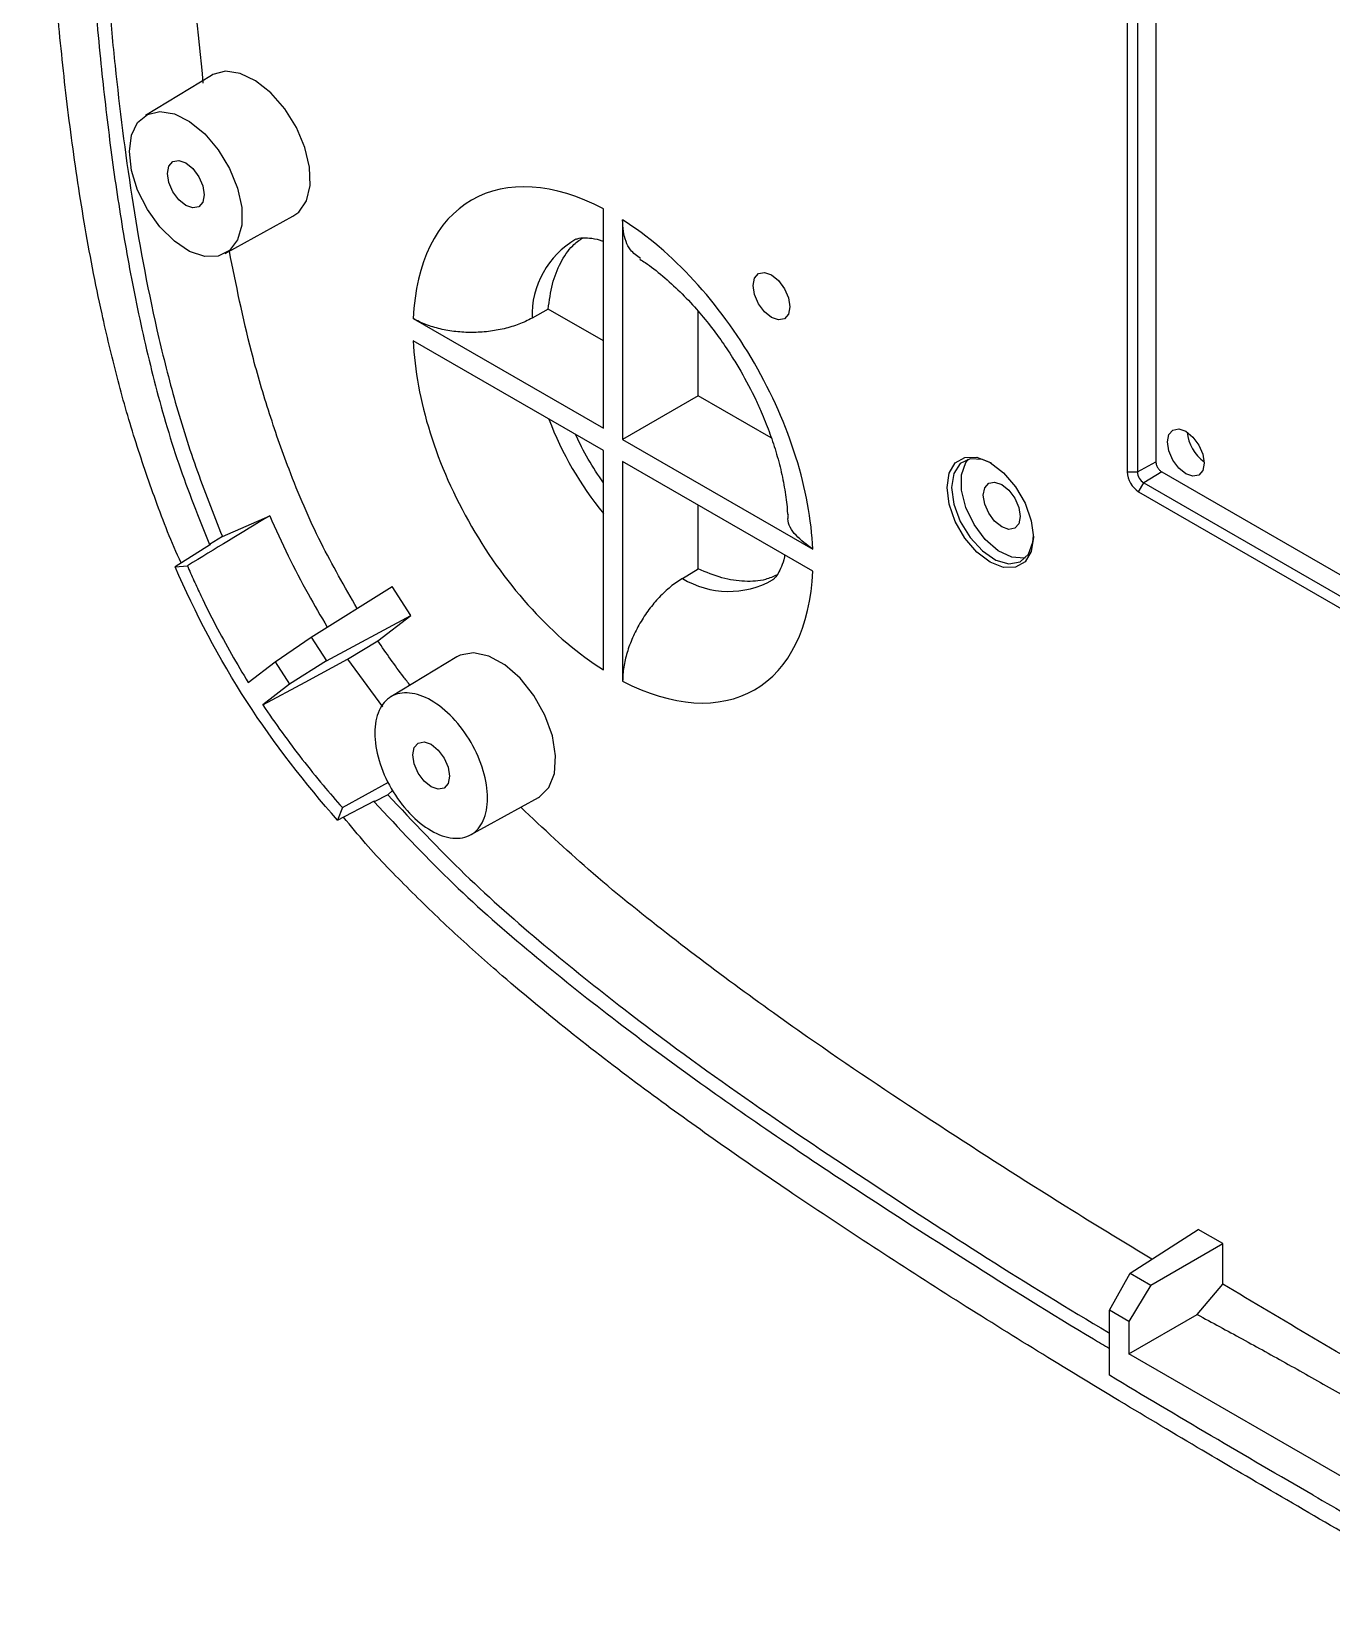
# Model space of a CAD drawing. Header units: millimetres. Extents: x 2884 to 3947, y -242 to 509.
# Drawn here: x 3708.4 to 3788.2, y 39.6 to 136.7 of the extents above; entities that cross this region are included whole.
import ezdxf

# ---------------------------------------------------------------- set-up
doc = ezdxf.new("R2010")
doc.units = ezdxf.units.MM
doc.header["$LTSCALE"] = 16.334999
doc.layers.get('0').update_dxf_attribs({"lineweight": 18})

msp = doc.modelspace()

# ---------------------------------------------------------------- linework, layer by layer
at = {"color": 7, "linetype": 'Continuous', "lineweight": 25}
for p, q in [((3775.689, 183.962), (3775.689, 109.657)), ((3776.319, 183.962), (3776.319, 109.657)), ((3777.456, 148.267), (3777.456, 110.27)), ((3719.441, 134.024), (3715.378, 131.561)), ((3720.276, 123.077), (3724.44, 125.364)), ((3743.511, 112.335), (3743.511, 125.824)), ((3744.694, 125.142), (3744.694, 111.653)), ((3740.122, 119.655), (3739.126, 119.103)), ((3743.511, 117.699), (3740.122, 119.655)), ((3749.339, 114.334), (3749.339, 119.518)), ((3731.83, 119.079), (3743.511, 112.335)), ((3743.511, 110.97), (3731.83, 117.713)), ((3749.339, 114.334), (3744.694, 111.653)), ((3753.823, 111.746), (3749.339, 114.334)), ((3743.511, 97.481), (3743.511, 110.97)), ((3744.694, 111.653), (3756.375, 104.909)), ((3756.375, 103.544), (3744.694, 110.287)), ((3744.694, 110.287), (3744.694, 96.798)), ((3776.319, 109.657), (3777.456, 110.27)), ((3775.689, 109.657), (3776.319, 109.657)), ((3776.396, 108.432), (3776.711, 108.978)), ((3777.81, 109.657), (3776.711, 108.978)), ((3776.711, 108.978), (3809.379, 90.119)), ((3777.81, 109.657), (3809.771, 91.206)), ((3776.396, 108.432), (3809.064, 89.573)), ((3720.102, 105.676), (3723.011, 106.961)), ((3749.339, 103.691), (3749.339, 107.605)), ((3719.364, 105.187), (3717.203, 103.82)), ((3720.102, 105.676), (3719.305, 105.182)), ((3719.305, 105.182), (3719.364, 105.187)), ((3717.203, 103.82), (3717.952, 103.886)), ((3748.362, 103.105), (3749.339, 103.691)), ((3725.562, 99.503), (3730.541, 102.607)), ((3731.679, 100.829), (3730.541, 102.607)), ((3726.501, 98.035), (3731.679, 100.829)), ((3729.662, 99.262), (3731.679, 100.829)), ((3723.337, 97.984), (3725.562, 99.503)), ((3725.562, 99.503), (3726.501, 98.035)), ((3727.793, 98.142), (3729.662, 99.262)), ((3727.793, 98.142), (3729.931, 95.213)), ((3734.515, 98.292), (3730.45, 95.828)), ((3721.697, 96.711), (3723.337, 97.984)), ((3723.337, 97.984), (3724.222, 96.602)), ((3726.501, 98.035), (3724.222, 96.602)), ((3724.222, 96.602), (3722.588, 95.332)), ((3727.474, 89.019), (3730.307, 90.593)), ((3727.176, 88.25), (3729.454, 89.432)), ((3730.258, 89.817), (3729.43, 89.372)), ((3729.454, 89.432), (3729.43, 89.371)), ((3730.563, 90.081), (3730.258, 89.817)), ((3735.347, 87.344), (3739.514, 89.633)), ((3727.474, 89.019), (3727.176, 88.25)), ((3775.864, 60.412), (3780.061, 63.095)), ((3777.135, 59.678), (3781.557, 62.231)), ((3781.557, 62.231), (3780.061, 63.095)), ((3781.557, 59.735), (3781.557, 62.231)), ((3774.597, 58.138), (3775.864, 60.412)), ((3775.864, 60.412), (3777.135, 59.678)), ((3777.135, 59.678), (3775.799, 57.444)), ((3779.991, 57.872), (3781.557, 59.735)), ((3774.597, 54.134), (3774.597, 58.138)), ((3775.799, 57.444), (3774.597, 58.138)), ((3775.799, 55.451), (3779.991, 57.872)), ((3775.799, 57.444), (3775.799, 55.451)), ((3798.537, 42.325), (3775.799, 55.451))]:
    msp.add_line(p, q, dxfattribs=at)
for points in [[(3724.44, 125.364), (3724.794, 125.624), (3725.261, 126.316), (3725.488, 127.257), (3725.458, 128.377), (3725.174, 129.594), (3724.656, 130.82), (3723.942, 131.964), (3723.084, 132.945), (3722.145, 133.689), (3721.193, 134.144), (3720.299, 134.274), (3719.526, 134.072), (3719.441, 134.024)], [(3714.393, 129.336), (3714.522, 130.341), (3714.898, 131.123), (3715.493, 131.624), (3716.263, 131.808), (3717.152, 131.659), (3718.093, 131.19), (3719.017, 130.436), (3719.854, 129.451), (3720.544, 128.309), (3721.034, 127.096), (3721.288, 125.9), (3721.288, 124.811), (3721.034, 123.909), (3720.544, 123.261), (3719.854, 122.916), (3719.017, 122.898), (3718.093, 123.209), (3717.152, 123.827), (3716.263, 124.705), (3715.493, 125.778), (3714.898, 126.967), (3714.522, 128.183), (3714.393, 129.336)], [(3718.988, 126.683), (3718.902, 126.233), (3718.657, 125.951), (3718.29, 125.879), (3717.857, 126.03), (3717.424, 126.379), (3717.057, 126.874), (3716.812, 127.44), (3716.726, 127.989), (3716.812, 128.44), (3717.057, 128.722), (3717.424, 128.793), (3717.857, 128.643), (3718.29, 128.293), (3718.657, 127.798), (3718.902, 127.233), (3718.988, 126.683)], [(3752.708, 121.104), (3752.794, 121.555), (3753.039, 121.837), (3753.406, 121.908), (3753.839, 121.758), (3754.272, 121.408), (3754.639, 120.913), (3754.884, 120.348), (3754.971, 119.798), (3754.884, 119.348), (3754.639, 119.066), (3754.272, 118.994), (3753.839, 119.145), (3753.406, 119.494), (3753.039, 119.989), (3752.794, 120.555), (3752.708, 121.104)], [(3778.164, 111.494), (3778.25, 111.945), (3778.495, 112.227), (3778.862, 112.298), (3779.295, 112.148), (3779.728, 111.798), (3780.095, 111.303), (3780.34, 110.738), (3780.426, 110.188), (3780.34, 109.738), (3780.095, 109.456), (3779.728, 109.384), (3779.295, 109.535), (3778.862, 109.884), (3778.495, 110.379), (3778.25, 110.945), (3778.164, 111.494)], [(3764.622, 108.697), (3764.752, 109.568), (3765.129, 110.204), (3765.716, 110.543), (3766.455, 110.551), (3767.274, 110.228), (3768.094, 109.605), (3768.833, 108.743), (3769.419, 107.727), (3769.796, 106.656), (3769.926, 105.635), (3769.796, 104.764), (3769.419, 104.128), (3768.833, 103.789), (3768.094, 103.781), (3767.274, 104.104), (3766.455, 104.727), (3765.716, 105.588), (3765.129, 106.605), (3764.752, 107.676), (3764.622, 108.697)], [(3767.346, 110.185), (3766.799, 110.413), (3766.043, 110.467), (3765.435, 110.172), (3765.041, 109.559), (3764.905, 108.697)], [(3769.451, 104.376), (3769.354, 104.355), (3768.597, 104.408), (3767.774, 104.805), (3766.973, 105.502), (3766.281, 106.423), (3765.774, 107.469), (3765.505, 108.526), (3765.505, 109.481), (3765.774, 110.228), (3765.946, 110.446)], [(3766.85, 108.227), (3766.936, 108.678), (3767.181, 108.96), (3767.548, 109.031), (3767.981, 108.881), (3768.414, 108.531), (3768.781, 108.036), (3769.026, 107.471), (3769.113, 106.921), (3769.026, 106.471), (3768.781, 106.189), (3768.414, 106.117), (3767.981, 106.268), (3767.548, 106.617), (3767.181, 107.112), (3766.936, 107.678), (3766.85, 108.227)], [(3764.905, 108.697), (3765.041, 107.677), (3765.435, 106.611), (3766.043, 105.613), (3766.799, 104.793), (3767.623, 104.239), (3768.424, 104.011), (3769.116, 104.133), (3769.623, 104.593), (3769.892, 105.341), (3769.925, 105.718)], [(3722.588, 95.332), (3725.191, 96.737), (3727.794, 98.142)], [(3739.514, 89.633), (3739.587, 89.675), (3740.164, 90.256), (3740.501, 91.124), (3740.573, 92.21), (3740.375, 93.433), (3739.92, 94.697), (3739.245, 95.907), (3738.401, 96.968), (3737.453, 97.8), (3736.474, 98.339), (3735.538, 98.544), (3734.719, 98.398), (3734.515, 98.292)], [(3734.062, 90.952), (3733.976, 90.502), (3733.731, 90.219), (3733.364, 90.148), (3732.931, 90.299), (3732.498, 90.648), (3732.131, 91.143), (3731.886, 91.708), (3731.799, 92.258), (3731.886, 92.708), (3732.131, 92.991), (3732.498, 93.062), (3732.931, 92.911), (3733.364, 92.562), (3733.731, 92.067), (3733.976, 91.502), (3734.062, 90.952)]]:
    msp.add_lwpolyline(points, dxfattribs=at)
at = {"color": 8, "linetype": 'Continuous', "lineweight": 25}
for centre, radius, start, end in [((3744.518, 119.277), 5.395, 120.03054, 181.8515), ((3759.441, 120.166), 20.601, 200.64422, 219.35328), ((3751.21, 107.831), 5.518, 238.92712, 299.23227)]:
    msp.add_arc(centre, radius, start, end, dxfattribs=at)
at = {"color": 7, "linetype": 'Continuous', "lineweight": 25}
for centre, radius, start, end in [((3781.861, 112.322), 2.5, 185.07215, 234.92256), ((3777.224, 109.727), 1.537, 182.60667, 237.39382), ((3777.17, 109.696), 0.852, 182.60744, 237.39345)]:
    msp.add_arc(centre, radius, start, end, dxfattribs=at)
for points, knots in [([(3717.574, 104.055), (3717.574, 104.056), (3716.965, 105.319), (3715.996, 107.878), (3714.677, 111.699), (3713.596, 115.531), (3712.538, 119.982), (3711.575, 125.009), (3710.753, 130.554), (3710.136, 136.02), (3709.616, 141.985), (3709.172, 148.476), (3708.825, 155.53), (3708.597, 162.497), (3708.463, 169.377), (3708.395, 176.288), (3708.387, 180.934), (3708.383, 183.334)], [0, 0, 0, 0, 5.416131, 6260.214491, 12380.641082, 18598.887288, 24946.490895, 34282.12867, 43626.792383, 52979.967668, 62323.940246, 74597.261689, 86986.022202, 99648.724646, 111784.354886, 123976.663452, 137014.563832, 137014.563832, 137014.563832, 137014.563832]), ([(3718.932, 133.551), (3718.613, 136.684), (3717.847, 144.197), (3717.311, 154.712), (3717.131, 162.058), (3717.055, 165.193)], [0, 0, 0, 0, 9184.692998, 22024.685463, 31584.067478, 31584.067478, 31584.067478, 31584.067478]), ([(3711.069, 162.166), (3711.108, 160.655), (3711.195, 157.289), (3711.396, 152.041), (3711.684, 146.42), (3712.075, 140.758), (3712.563, 135.303), (3713.144, 130.117), (3713.842, 125.21), (3714.727, 120.281), (3715.864, 115.267), (3717.312, 110.197), (3718.647, 106.837), (3719.305, 105.182)], [0, 0, 0, 0, 8467.852946, 18858.459469, 29205.712746, 39537.217126, 49865.755765, 58787.630976, 67370.660846, 75871.685627, 84556.274309, 93232.284413, 101662.202937, 101662.202937, 101662.202937, 101662.202937]), ([(3711.879, 162.586), (3711.886, 162.335), (3711.962, 159.54), (3712.139, 154.17), (3712.524, 146.433), (3712.994, 139.911), (3713.621, 133.309), (3714.459, 126.622), (3715.705, 119.781), (3717.098, 114.191), (3718.415, 109.946), (3719.541, 107.099), (3720.103, 105.676)], [0, 0, 0, 0, 1285.837308, 14338.59262, 27391.725373, 40445.681853, 46972.231938, 60030.152361, 73096.499235, 79626.693396, 86251.898561, 92873.707715, 92873.707715, 92873.707715, 92873.707715]), ([(3743.511, 125.824), (3740.46, 127.416), (3737.574, 127.606), (3733.255, 125.112), (3731.977, 122.516), (3731.83, 119.079)], [0, 0, 0, 0, 20326.265642, 20326.265642, 40652.531283, 40652.531283, 40652.531283, 40652.531283]), ([(3756.375, 104.909), (3756.228, 108.517), (3754.95, 112.588), (3750.631, 120.069), (3747.744, 123.211), (3744.694, 125.142)], [0, 0, 0, 0, 11522.96312, 11522.96312, 23045.926239, 23045.926239, 23045.926239, 23045.926239]), ([(3745.791, 122.778), (3745.57, 122.933), (3745.055, 123.294), (3744.74, 124.203), (3744.705, 124.909), (3744.694, 125.142)], [0, 0, 0, 0, 10724.276617, 24949.097826, 31953.884528, 31953.884528, 31953.884528, 31953.884528]), ([(3740.122, 119.655), (3740.19, 120.182), (3740.326, 121.236), (3740.856, 122.536), (3741.486, 123.501), (3742.024, 123.888), (3742.233, 124.038)], [0, 0, 0, 0, 11205.821518, 22411.673756, 33617.582963, 40744.584095, 40744.584095, 40744.584095, 40744.584095]), ([(3741.838, 123.949), (3741.86, 123.962), (3741.919, 123.997), (3742.143, 124.05), (3742.635, 124.035), (3743.097, 123.975), (3743.442, 123.852), (3743.511, 123.827)], [0, 0, 0, 0, 8645.846177, 23474.886717, 35314.517548, 46841.488202, 49708.373777, 49708.373777, 49708.373777, 49708.373777]), ([(3728.389, 101.265), (3727.62, 102.597), (3726.017, 105.373), (3724.266, 109.504), (3722.897, 113.443), (3721.592, 117.942), (3720.944, 121.173), (3720.534, 123.219)], [0, 0, 0, 0, 9330.998654, 19464.101321, 27517.988875, 35576.317299, 49495.408189, 49495.408189, 49495.408189, 49495.408189]), ([(3745.751, 122.722), (3745.86, 122.655), (3746.31, 122.379), (3747.152, 121.713), (3748.211, 120.756), (3749.19, 119.718), (3750.021, 118.716), (3750.764, 117.715), (3751.396, 116.777), (3751.785, 116.12), (3751.95, 115.842)], [0, 0, 0, 0, 4011.464667, 16559.214298, 28962.285106, 40714.608285, 50975.910977, 59322.831765, 69182.691701, 76441.673804, 76441.673804, 76441.673804, 76441.673804]), ([(3739.126, 119.103), (3738.874, 118.963), (3738.605, 118.839), (3738.176, 118.677), (3738.028, 118.627), (3737.726, 118.534), (3737.569, 118.492), (3737.096, 118.379), (3736.773, 118.322), (3736.114, 118.245), (3735.774, 118.224), (3735.105, 118.222), (3734.774, 118.24), (3734.119, 118.313), (3733.795, 118.368), (3733.182, 118.513), (3732.889, 118.603), (3732.33, 118.817), (3732.069, 118.941), (3731.83, 119.079)], [0, 0, 0, 0, 10644.507136, 10644.507136, 15966.760704, 15966.760704, 21289.014272, 21289.014272, 31933.521408, 31933.521408, 42578.028544, 42578.028544, 53222.53568, 53222.53568, 63867.042817, 63867.042817, 74511.549953, 74511.549953, 85156.057089, 85156.057089, 85156.057089, 85156.057089]), ([(3731.83, 117.713), (3731.977, 114.106), (3733.255, 110.034), (3737.574, 102.554), (3740.46, 99.412), (3743.511, 97.481)], [0, 0, 0, 0, 11480.947491, 11480.947491, 22961.894982, 22961.894982, 22961.894982, 22961.894982]), ([(3751.95, 115.842), (3752.27, 115.259), (3752.72, 114.437), (3753.281, 113.194), (3753.708, 112.131), (3754.124, 110.887), (3754.46, 109.624), (3754.69, 108.388), (3754.805, 107.51), (3754.813, 107.092), (3754.814, 107.029)], [0, 0, 0, 0, 14926.225853, 21038.242155, 31086.639898, 41385.200541, 52259.001049, 63386.490949, 74629.696967, 76626.786704, 76626.786704, 76626.786704, 76626.786704]), ([(3743.511, 108.99), (3743.188, 109.463), (3742.542, 110.41), (3742.045, 111.443), (3741.797, 111.959)], [0, 0, 0, 0, 11507.107001, 23023.200343, 23023.200343, 23023.200343, 23023.200343]), ([(3777.456, 110.27), (3777.457, 110.252), (3777.458, 110.217), (3777.467, 110.162), (3777.483, 110.093), (3777.512, 110.012), (3777.558, 109.92), (3777.614, 109.835), (3777.677, 109.761), (3777.743, 109.7), (3777.788, 109.671), (3777.81, 109.657)], [0, 0, 0, 0, 6907.896682, 13773.584387, 20707.019744, 31884.214688, 43120.302432, 54297.523826, 65533.638156, 75864.815804, 86224.685244, 86224.685244, 86224.685244, 86224.685244]), ([(3723.011, 106.961), (3723.379, 106.14), (3724.107, 104.519), (3725.304, 102.233), (3726.146, 100.791), (3726.541, 100.114)], [0, 0, 0, 0, 11229.034284, 22161.775964, 31834.946065, 31834.946065, 31834.946065, 31834.946065]), ([(3756.375, 104.909), (3756.003, 105.179), (3755.261, 105.717), (3754.802, 106.501), (3754.864, 106.942), (3754.876, 107.027)], [0, 0, 0, 0, 14328.149022, 28655.411461, 32104.960994, 32104.960994, 32104.960994, 32104.960994]), ([(3754.65, 104.539), (3754.644, 104.504), (3754.592, 104.205), (3754.441, 103.81), (3754.237, 103.374), (3754.046, 103.131), (3753.964, 103.048), (3753.917, 103.026), (3753.91, 103.023)], [0, 0, 0, 0, 1627.199463, 13948.531179, 26646.523768, 40247.272549, 55903.019925, 58876.830755, 58876.830755, 58876.830755, 58876.830755]), ([(3727.176, 88.25), (3725.207, 90.486), (3723.305, 92.914), (3721.601, 95.547), (3719.897, 98.18), (3718.428, 100.989), (3717.203, 103.82)], [0, 0, 0, 0, 11459.056957, 11459.056957, 11459.056957, 22923.328841, 22923.328841, 22923.328841, 22923.328841]), ([(3717.953, 103.886), (3718.083, 103.586), (3718.219, 103.278), (3718.498, 102.66), (3718.641, 102.353), (3719.075, 101.441), (3719.376, 100.838), (3720.001, 99.64), (3720.325, 99.047), (3720.995, 97.869), (3721.353, 97.269), (3721.697, 96.711)], [0, 0, 0, 0, 6188.835754, 6188.835754, 12377.671508, 12377.671508, 24755.343016, 24755.343016, 37133.014524, 37133.014524, 49510.686032, 49510.686032, 49510.686032, 49510.686032]), ([(3744.694, 96.798), (3747.744, 95.207), (3750.631, 95.016), (3754.95, 97.51), (3756.228, 100.106), (3756.375, 103.544)], [0, 0, 0, 0, 20486.069672, 20486.069672, 40972.139344, 40972.139344, 40972.139344, 40972.139344]), ([(3748.362, 103.105), (3748.115, 102.956), (3747.873, 102.785), (3747.519, 102.495), (3747.401, 102.392), (3747.17, 102.176), (3747.055, 102.062), (3746.721, 101.708), (3746.51, 101.457), (3746.113, 100.925), (3745.926, 100.641), (3745.589, 100.063), (3745.439, 99.767), (3745.175, 99.164), (3745.061, 98.855), (3744.88, 98.252), (3744.811, 97.953), (3744.717, 97.362), (3744.694, 97.074), (3744.694, 96.798)], [0, 0, 0, 0, 10696.041411, 10696.041411, 16044.062116, 16044.062116, 21392.082822, 21392.082822, 32088.124233, 32088.124233, 42784.165644, 42784.165644, 53480.207055, 53480.207055, 64176.248466, 64176.248466, 74872.289877, 74872.289877, 85568.331288, 85568.331288, 85568.331288, 85568.331288]), ([(3754.181, 103.325), (3753.949, 103.22), (3753.348, 102.949), (3752.201, 102.887), (3750.81, 103.077), (3749.829, 103.486), (3749.339, 103.691)], [0, 0, 0, 0, 7096.100837, 18388.9539, 29681.825497, 40974.780088, 40974.780088, 40974.780088, 40974.780088]), ([(3731.635, 96.547), (3731.5, 96.718), (3730.812, 97.589), (3730.174, 98.517), (3729.662, 99.262)], [0, 0, 0, 0, 4529.471728, 22991.128419, 22991.128419, 22991.128419, 22991.128419]), ([(3722.588, 95.332), (3722.963, 94.777), (3723.369, 94.195), (3723.772, 93.64), (3724.179, 93.08), (3724.593, 92.529), (3725.014, 91.988), (3725.434, 91.447), (3725.862, 90.916), (3726.296, 90.394), (3726.684, 89.928), (3727.085, 89.462), (3727.474, 89.019)], [0, 0, 0, 0, 10380.300787, 10380.300787, 10380.300787, 20863.106501, 20863.106501, 20863.106501, 31345.912216, 31345.912216, 31345.912216, 40714.884399, 40714.884399, 40714.884399, 40714.884399]), ([(3736.394, 89.605), (3736.394, 89.082), (3736.304, 88.611), (3735.957, 87.843), (3735.701, 87.548), (3735.059, 87.178), (3734.675, 87.103), (3733.837, 87.186), (3733.384, 87.344), (3732.477, 87.867), (3732.024, 88.233), (3731.186, 89.117), (3730.802, 89.635), (3730.161, 90.746), (3729.904, 91.338), (3729.557, 92.506), (3729.467, 93.081), (3729.467, 94.128), (3729.557, 94.599), (3729.904, 95.367), (3730.161, 95.662), (3730.802, 96.032), (3731.186, 96.107), (3732.024, 96.024), (3732.477, 95.867), (3733.384, 95.343), (3733.837, 94.977), (3734.675, 94.093), (3735.059, 93.575), (3735.701, 92.464), (3735.957, 91.872), (3736.304, 90.704), (3736.394, 90.129), (3736.394, 89.605)], [0, 0, 0, 0, 9217.054125, 9217.054125, 18434.10825, 18434.10825, 27651.162374, 27651.162374, 36868.216499, 36868.216499, 46085.270624, 46085.270624, 55302.324749, 55302.324749, 64519.378873, 64519.378873, 73736.432998, 73736.432998, 82953.487123, 82953.487123, 92170.541248, 92170.541248, 101387.595372, 101387.595372, 110604.649497, 110604.649497, 119821.703622, 119821.703622, 129038.757747, 129038.757747, 138255.811871, 138255.811871, 147472.865996, 147472.865996, 147472.865996, 147472.865996]), ([(3729.43, 89.371), (3730.942, 87.753), (3733.981, 84.503), (3738.811, 80.253), (3743.689, 76.345), (3748.597, 72.689), (3753.567, 69.202), (3759.334, 65.341), (3766.043, 61.033), (3771.364, 57.712), (3774.271, 55.975), (3774.597, 55.78)], [0, 0, 0, 0, 9188.196461, 18457.878531, 27861.207269, 36985.874115, 46194.032483, 55826.037862, 69348.935425, 83791.490536, 85615.025851, 85615.025851, 85615.025851, 85615.025851]), ([(3730.258, 89.817), (3731.828, 88.147), (3734.942, 84.833), (3739.839, 80.548), (3745.575, 75.954), (3752.188, 71.139), (3762.116, 64.482), (3769.591, 59.688), (3774.577, 56.742), (3774.597, 56.731)], [0, 0, 0, 0, 7670.37929, 15218.434514, 22740.266717, 34015.606871, 45258.383904, 67652.533181, 67742.202801, 67742.202801, 67742.202801, 67742.202801]), ([(3790.202, 43.74), (3788.411, 44.779), (3785.01, 46.752), (3779.904, 49.751), (3774.918, 52.726), (3769.873, 55.8), (3764.84, 58.943), (3759.827, 62.168), (3754.958, 65.402), (3750.373, 68.564), (3745.974, 71.743), (3741.644, 75.049), (3737.757, 78.253), (3734.403, 81.235), (3731.602, 83.952), (3729.291, 86.305), (3727.996, 87.895), (3727.549, 88.443)], [0, 0, 0, 0, 11811.075303, 22439.322134, 33682.853204, 44702.795784, 55731.363591, 66905.635766, 77825.328169, 87939.238163, 97289.920564, 107067.313762, 116860.68277, 123499.801296, 129965.789104, 136382.14274, 139761.69993, 139761.69993, 139761.69993, 139761.69993]), ([(3777.201, 61.267), (3775.585, 62.25), (3771.4, 64.797), (3764.65, 69.114), (3756.307, 74.653), (3748.941, 80.014), (3742.752, 84.987), (3739.815, 87.744), (3738.434, 89.04)], [0, 0, 0, 0, 7314.801314, 18944.214737, 30581.724232, 45162.544513, 52537.495312, 59077.165246, 59077.165246, 59077.165246, 59077.165246]), ([(3779.991, 57.872), (3780.452, 57.623), (3781.379, 57.123), (3782.771, 56.363), (3784.177, 55.589), (3785.595, 54.801), (3787.026, 53.999), (3788.469, 53.182), (3789.926, 52.352), (3790.899, 51.792), (3791.388, 51.51)], [0, 0, 0, 0, 9284.071888, 18694.279767, 28231.045194, 37894.769821, 47685.835652, 57604.605377, 67651.422806, 77826.6134, 77826.6134, 77826.6134, 77826.6134]), ([(3787.119, 46.76), (3787.857, 46.335), (3789.317, 45.493), (3791.487, 44.253), (3793.612, 43.047), (3795.693, 41.874), (3797.731, 40.734), (3799.074, 39.99), (3799.739, 39.622)], [0, 0, 0, 0, 10504.621896, 20801.120538, 30889.613747, 40770.226787, 50443.092999, 59908.354502, 59908.354502, 59908.354502, 59908.354502])]:
    msp.add_open_spline(points, degree=3, knots=knots, dxfattribs=at)
for points in [[(3723.011, 106.961), (3721.324, 105.937), (3719.638, 104.912), (3717.953, 103.886)], [(3792.73, 53.17), (3789.005, 55.321), (3785.281, 57.505), (3781.557, 59.735)], [(3787.119, 46.76), (3782.946, 49.169), (3778.771, 51.621), (3774.597, 54.134)]]:
    msp.add_open_spline(points, degree=3, dxfattribs=at)

doc.saveas('drawing.dxf')
